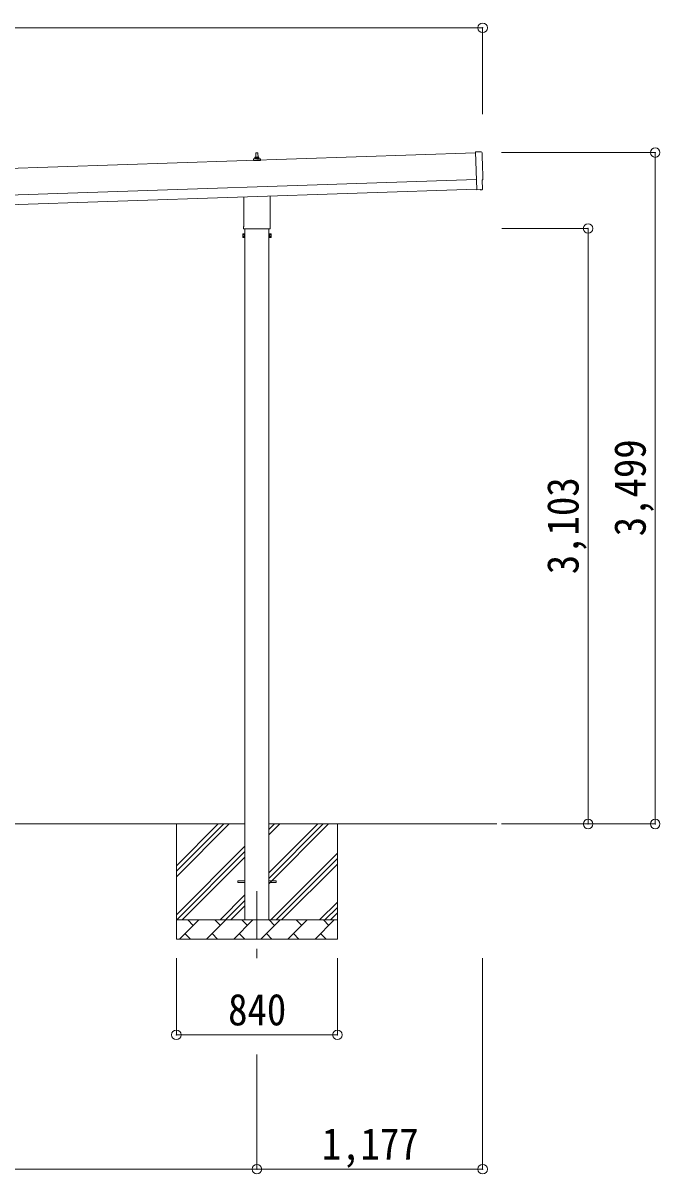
# Model space of a CAD drawing. Units: millimetres at full size, sheet at 1:50. Extents: x -14053 to 14053, y -9700 to 9700.
# Drawn here: x 4701 to 8023, y -6165 to -167 of the extents above; entities that cross this region are included whole.
import ezdxf
from ezdxf.enums import TextEntityAlignment as Align

# ---------------------------------------------------------------- set-up
doc = ezdxf.new("R2010")
doc.units = ezdxf.units.MM
doc.header["$LTSCALE"] = 50
doc.header["$PDMODE"] = 32
doc.header["$PDSIZE"] = 50
doc.linetypes.add('CHAIN1', pattern=[8, 5, -1, 1, -1])
for name, color, linetype, lineweight in [('0-1_Defpoints', 7, 'CHAIN1', 9), ('0-2_TEXT1', 4, 'Continuous', 9), ('0-3_SHAPE', 7, 'Continuous', 9), ('0-8_TABLE1', 6, 'Continuous', 9)]:
    doc.layers.add(name, color=color, linetype=linetype, lineweight=lineweight)
doc.styles.add('ＭＳ ゴシック', font='')
doc.styles.get('ＭＳ ゴシック').set_extended_font_data('MS Gothic')

msp = doc.modelspace()

# ---------------------------------------------------------------- linework, layer by layer
at = {"layer": '0-1_Defpoints'}
msp.add_line((5920.99, -4691.27), (5920.99, -5040.27), dxfattribs=at)
at = {"layer": '0-2_TEXT1'}
for p, q in [((7090.91, -838.73), (7060.74, -838.16)), ((7060.74, -838.16), (7067.37, -1036.9)), ((7060.91, -843.24), (1679.13, -1022.63)), ((5902.74, -884.18), (5902.74, -876.47)), ((5939.24, -884.18), (5902.74, -884.18)), ((5903.13, -875.68), (5938.86, -875.68)), ((5903.51, -875.49), (5910.23, -873.87)), ((5910.61, -873.68), (5931.38, -873.68)), ((5910.99, -872.89), (5910.99, -868.68)), ((5911.99, -868.68), (5929.99, -868.68)), ((5914.99, -868.68), (5915.72, -845.16)), ((5916.72, -844.18), (5925.27, -844.18)), ((5926.27, -845.16), (5926.99, -868.68)), ((5930.99, -872.89), (5930.99, -868.68)), ((5938.48, -875.49), (5931.76, -873.87)), ((5939.24, -884.18), (5939.24, -876.47)), ((1683.79, -1162.56), (7065.58, -983.16)), ((7095.06, -985.57), (7095.57, -985.55)), ((7096.63, -1032.57), (7095.06, -985.57)), ((1685.46, -1212.53), (7067.24, -1033.14)), ((5852.69, -1228.17), (5852.69, -1073.62)), ((5989.29, -1069.07), (5989.29, -1228.17)), ((7085.55, -1035.39), (7067.37, -1036.9)), ((7086.24, -1036), (7085.55, -1035.39)), ((7086.99, -1036.25), (7093.89, -1035.66)), ((5850.99, -1236.94), (5850.99, -1231.44)), ((5988.93, -1240.44), (5853.06, -1240.44)), ((5858.49, -1240.44), (5858.49, -4841.27)), ((5983.49, -4841.27), (5983.49, -1240.44)), ((5990.99, -1231.44), (5990.99, -1236.94)), ((5846.99, -1266.44), (5847.75, -1265.13)), ((5846.99, -1266.44), (5846.99, -1283.44)), ((5846.99, -1283.44), (5847.75, -1284.76)), ((5853.99, -1265.13), (5847.75, -1265.13)), ((5853.99, -1270.03), (5847.75, -1270.03)), ((5853.99, -1279.85), (5847.75, -1279.85)), ((5853.99, -1284.76), (5847.75, -1284.76)), ((5853.99, -1284.76), (5853.99, -1265.13)), ((5853.99, -1265.74), (5856.49, -1265.74)), ((5856.49, -1284.14), (5853.99, -1284.14)), ((5856.49, -1264.44), (5858.49, -1264.44)), ((5856.49, -1285.44), (5856.49, -1264.44)), ((5858.49, -1285.44), (5856.49, -1285.44)), ((5858.49, -1264.44), (5858.49, -1285.44)), ((5985.49, -1264.44), (5983.49, -1264.44)), ((5983.49, -1285.44), (5985.49, -1285.44)), ((5985.49, -1285.44), (5985.49, -1264.44)), ((5987.99, -1265.74), (5985.49, -1265.74)), ((5985.49, -1284.14), (5987.99, -1284.14)), ((5987.99, -1265.13), (5994.24, -1265.13)), ((5987.99, -1284.76), (5987.99, -1265.13)), ((5987.99, -1270.03), (5994.24, -1270.03)), ((5987.99, -1279.85), (5994.24, -1279.85)), ((5987.99, -1284.76), (5994.24, -1284.76)), ((5994.99, -1266.44), (5994.24, -1265.13)), ((5994.99, -1283.44), (5994.24, -1284.76)), ((5994.99, -1266.44), (5994.99, -1283.44)), ((5820.99, -4645.77), (5820.99, -4636.77)), ((5820.99, -4636.77), (5858.49, -4636.77)), ((5820.99, -4645.77), (5858.49, -4645.77)), ((5983.49, -4636.77), (6020.99, -4636.77)), ((5983.49, -4645.77), (6020.99, -4645.77)), ((6020.99, -4645.77), (6020.99, -4636.77))]:
    msp.add_line(p, q, dxfattribs=at)
for centre, radius, start, end in [((7090.83, -843.23), 4.5, 1.09537, 88.91326), ((5903.74, -876.47), 1, 103.62699, 180), ((5909.99, -872.89), 1, 283.62699, 0), ((5915.08, -869.31), 4.13, 90, 171.17633), ((5911.99, -869.68), 1, 90, 180), ((5916.72, -845.18), 1, 90, 178.60509), ((5924.33, -868.68), 4.83, 133.60282, 180), ((5917.66, -868.68), 4.83, 0, 46.39718), ((5925.27, -845.18), 1, 1.39491, 90), ((5926.91, -869.31), 4.13, 8.82367, 90), ((5929.99, -869.68), 1, 0, 90), ((5931.99, -872.89), 1, 180, 256.37301), ((5938.24, -876.47), 1, 0, 76.37301), ((7095.42, -981.05), 4.5, 271.90915, 2.73345), ((7086.9, -1035.25), 1, 228.4071, 274.90505), ((5854.99, -1231.44), 4, 125.09963, 180), ((5854.99, -1236.94), 4, 180, 194.47751), ((5854.99, -1236.94), 4, 194.47751, 241.04498), ((5986.99, -1236.94), 4, 298.95502, 345.52249), ((5986.99, -1231.44), 4, 0, 54.90037), ((5986.99, -1236.94), 4, 345.52249, 0), ((5851.34, -1267.58), 4.34, 145.61575, 214.38425), ((5851.34, -1282.3), 4.34, 145.61575, 214.38425), ((5863.24, -1274.94), 16.24, 162.41205, 197.58795), ((5978.75, -1274.94), 16.24, 342.41205, 17.58795), ((5990.65, -1267.58), 4.34, 325.61575, 34.38425), ((5990.65, -1282.3), 4.34, 325.61575, 34.38425)]:
    msp.add_arc(centre, radius, start, end, dxfattribs=at)
for centre, major_axis, ratio, start_param, end_param in [((11857.86, -753.37), (-4760.73, -158.69), 0.99863, 6.2686928, 6.2976566), ((7093.63, -1032.66), (2.25, -2), 0.9974, 5.5252311, 7.0411395)]:
    msp.add_ellipse(centre, major_axis=major_axis, ratio=ratio, start_param=start_param, end_param=end_param, dxfattribs=at)
at = {"layer": '0-3_SHAPE'}
for p, q in [((5858.49, -4341.27), (2883.49, -4341.27)), ((5500.99, -4341.27), (5500.99, -4941.27)), ((5500.99, -4559.76), (5719.48, -4341.27)), ((5500.99, -4588.04), (5747.76, -4341.27)), ((5500.99, -4616.33), (5776.04, -4341.27)), ((7171.87, -4341.27), (5983.49, -4341.27)), ((5983.49, -4370.1), (6012.32, -4341.27)), ((5983.49, -4398.38), (6040.6, -4341.27)), ((5983.49, -4652.94), (6295.16, -4341.27)), ((5983.49, -4596.37), (6238.59, -4341.27)), ((5983.49, -4624.66), (6266.88, -4341.27)), ((6340.99, -4341.27), (6340.99, -4941.27)), ((5500.99, -4814.31), (5858.49, -4456.81)), ((5500.99, -4842.6), (5858.49, -4485.1)), ((5993.15, -4841.27), (6340.99, -4493.43)), ((5530.6, -4841.27), (5858.49, -4513.38)), ((6021.44, -4841.27), (6340.99, -4521.72)), ((6049.72, -4841.27), (6340.99, -4550)), ((5728.59, -4841.27), (5858.49, -4711.37)), ((5756.88, -4841.27), (5858.49, -4739.66)), ((5785.16, -4841.27), (5858.49, -4767.94)), ((6247.71, -4841.27), (6340.99, -4747.99)), ((6275.99, -4841.27), (6340.99, -4776.27)), ((5500.99, -4841.27), (6340.99, -4841.27)), ((5517.44, -4941.27), (5617.44, -4841.27)), ((5588.89, -4869.83), (5560.33, -4841.27)), ((5658.86, -4941.27), (5758.86, -4841.27)), ((5730.31, -4869.83), (5701.76, -4841.27)), ((5800.28, -4941.27), (5900.28, -4841.27)), ((5871.73, -4869.83), (5843.18, -4841.27)), ((5941.71, -4941.27), (6041.71, -4841.27)), ((6013.15, -4869.83), (5984.6, -4841.27)), ((6083.13, -4941.27), (6183.13, -4841.27)), ((6154.57, -4869.83), (6126.02, -4841.27)), ((6224.55, -4941.27), (6324.55, -4841.27)), ((6295.99, -4869.83), (6267.44, -4841.27)), ((6304.28, -4841.27), (6340.99, -4804.56)), ((5545.99, -4912.72), (5574.55, -4941.27)), ((5687.42, -4912.72), (5715.97, -4941.27)), ((5828.84, -4912.72), (5857.39, -4941.27)), ((5970.26, -4912.72), (5998.81, -4941.27)), ((6111.68, -4912.72), (6140.23, -4941.27)), ((6253.1, -4912.72), (6281.65, -4941.27)), ((6340.99, -4941.27), (5500.99, -4941.27))]:
    msp.add_line(p, q, dxfattribs=at)
at = {"layer": '0-8_TABLE1'}
for p, q in [((1648.35, -192.16), (7098.02, -192.16)), ((7098.02, -192.16), (7098.02, -642.16)), ((7998.02, -842.16), (7197.02, -842.16)), ((7998.02, -4341.27), (7998.02, -842.16)), ((7648.02, -1237.94), (7198.02, -1237.94)), ((7648.02, -1237.94), (7648.02, -4341.27)), ((7998.02, -4341.27), (7197.02, -4341.27)), ((5500.99, -5440.27), (5500.99, -5040.27)), ((6340.99, -5440.27), (6340.99, -5040.27)), ((7098.02, -6140.27), (7098.02, -5040.27)), ((5500.99, -5440.27), (6340.99, -5440.27)), ((5920.99, -6140.27), (5920.99, -5542.27)), ((2820.99, -6140.27), (5920.99, -6140.27)), ((5920.99, -6140.27), (7098.02, -6140.27))]:
    msp.add_line(p, q, dxfattribs=at)
for p in [(7098.02, -192.16), (7998.02, -842.16), (7648.02, -1237.94), (7648.02, -4341.27), (7998.02, -4341.27), (5500.99, -5440.27), (6340.99, -5440.27), (5920.99, -6140.27), (7098.02, -6140.27)]:
    msp.add_point(p, dxfattribs=at)

# ---------------------------------------------------------------- texts
at = {"layer": '0-8_TABLE1', "color": 7, "style": 'ＭＳ ゴシック', "width": 0.9}
for s, p in [('3,499', (7998.02, -2841.72)), ('3,103', (7648.02, -3039.61))]:
    msp.add_text(s, height=165, rotation=90, dxfattribs=at).set_placement(p, align=Align.BOTTOM_LEFT)
for s, p in [('840', (5770.99, -5440.27)), ('1,177', (6259.51, -6140.27))]:
    msp.add_text(s, height=165, dxfattribs=at).set_placement(p, align=Align.BOTTOM_LEFT)

doc.saveas('drawing.dxf')
